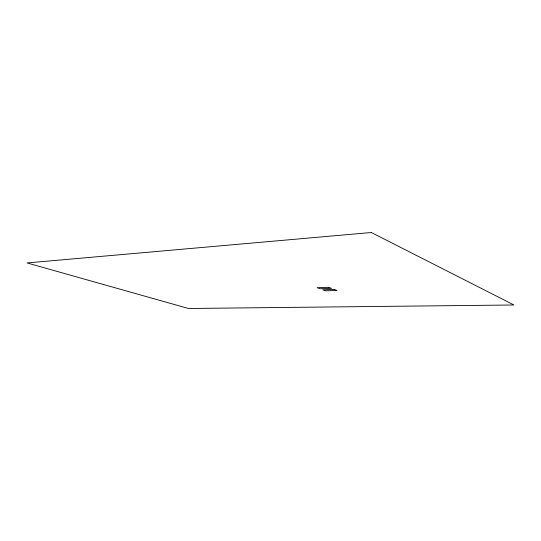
<?xml version="1.0" encoding="UTF-8"?>
<svg xmlns="http://www.w3.org/2000/svg" width="541" height="541" viewBox="0 0 541 541"><rect width="100%" height="100%" fill="white"/><g stroke="black" fill="none" stroke-linecap="round" stroke-linejoin="round"><path stroke-width="0.81" d="M371.315 232.508L27.05 262.94L188.505 308.492L513.95 304.989L371.315 232.508M328.718 287.305L317.1 287.684L319.914 288.738L331.518 288.373L328.718 287.305M334.291 289.435L322.707 289.78L325.472 290.821L337.043 290.49L334.291 289.435"/></g></svg>
